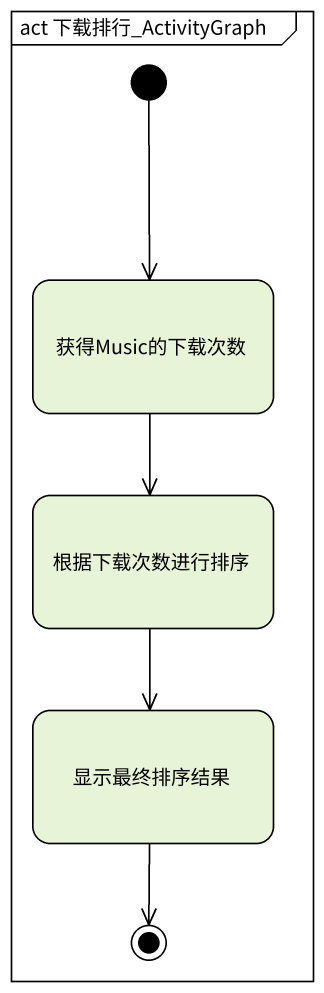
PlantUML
@startuml
mainframe act 下载排行_ActivityGraph
hide empty description
state 获得Music的下载次数
state 根据下载次数进行排序
state 显示最终排序结果
[*] --> 获得Music的下载次数
获得Music的下载次数 --> 根据下载次数进行排序
根据下载次数进行排序 --> 显示最终排序结果
显示最终排序结果 --> [*]
@enduml
